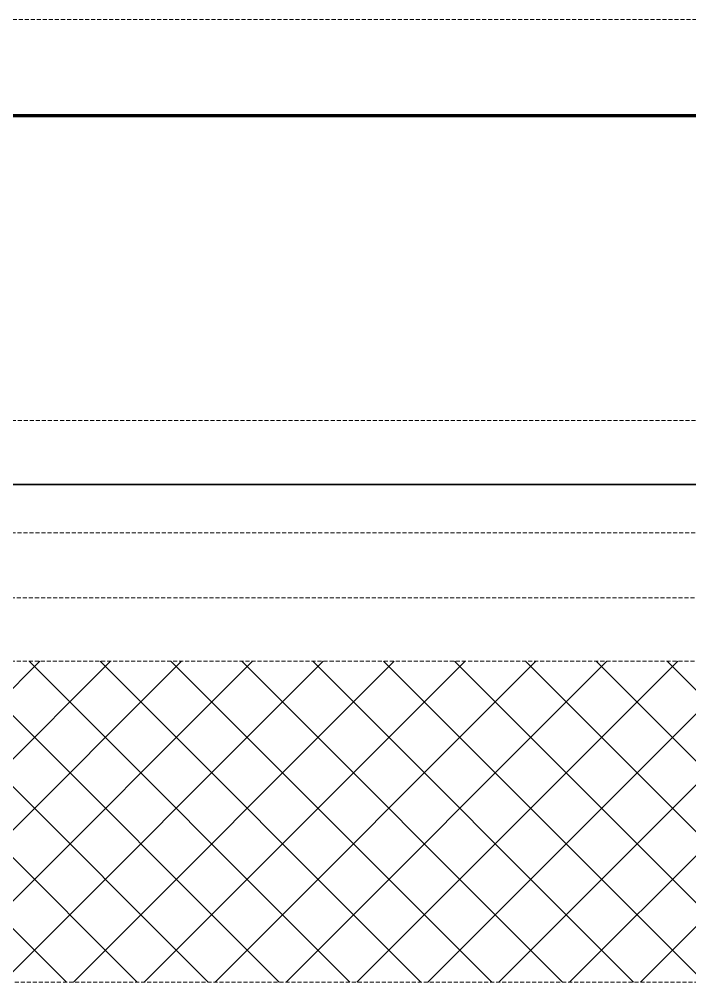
# Model space of a CAD drawing. Extents: x -1457 to 23780, y -2071 to 4205.
# Drawn here: x 2160.2 to 2201.9, y 3864.7 to 3925 of the extents above; entities that cross this region are included whole.
import ezdxf

# ---------------------------------------------------------------- set-up
doc = ezdxf.new("R2010")
doc.units = 0
doc.header["$MEASUREMENT"] = 0
doc.linetypes.add('HIDDEN', pattern=[0.375, 0.25, -0.125])
doc.layers.add('M-TEFRIS2-015', color=129, linetype='Continuous', lineweight=9)

msp = doc.modelspace()

# ---------------------------------------------------------------- hatches: boundary and pattern name
at = {"layer": 'M-TEFRIS2-015', "linetype": 'HIDDEN', "lineweight": 0}
h = msp.add_hatch(dxfattribs=at)
h.set_pattern_fill('ANSI37', color=256, scale=25, style=0)
h.paths.add_polyline_path([(2130, 3885), (2130, 3865), (2202.5, 3865), (2202.5, 3765), (2222.5, 3765), (2222.5, 3885)])
h.paths.add_polyline_path([(2005, 3865), (2005, 3885), (1962.5, 3885), (1962.5, 3865)])

# ---------------------------------------------------------------- linework, layer by layer
for points in [[(1122.5, 3925), (2262.5, 3925)], [(1154.5, 3765), (1122.5, 3765), (1122.5, 3925), (2262.5, 3925), (2262.5, 3765), (2262.5, 3765)], [(2122.938, 3900.009), (2237.501, 3900.01), (2237.5, 3760)], [(2129.668, 3893), (2230.5, 3893), (2230.5, 3760)], [(2226.495, 3760), (2226.495, 3760), (2226.629, 3888.95), (2129.668, 3888.955)]]:
    msp.add_lwpolyline(points, dxfattribs=at)
for points, const_width in [([(1128.5, 3765), (1128.5, 3919), (2256.6, 3919), (2256.6, 3765)], 0.2), ([(2122.938, 3896.009), (2233.501, 3896.01), (2233.5, 3760)], 0.1)]:
    msp.add_lwpolyline(points, dxfattribs=dict(at, const_width=const_width))
msp.add_lwpolyline([(2130, 3885), (2222.5, 3885), (2222.5, 3765), (2202.5, 3765), (2202.5, 3865), (2130, 3865)], close=True, dxfattribs=at)

doc.saveas('drawing.dxf')
